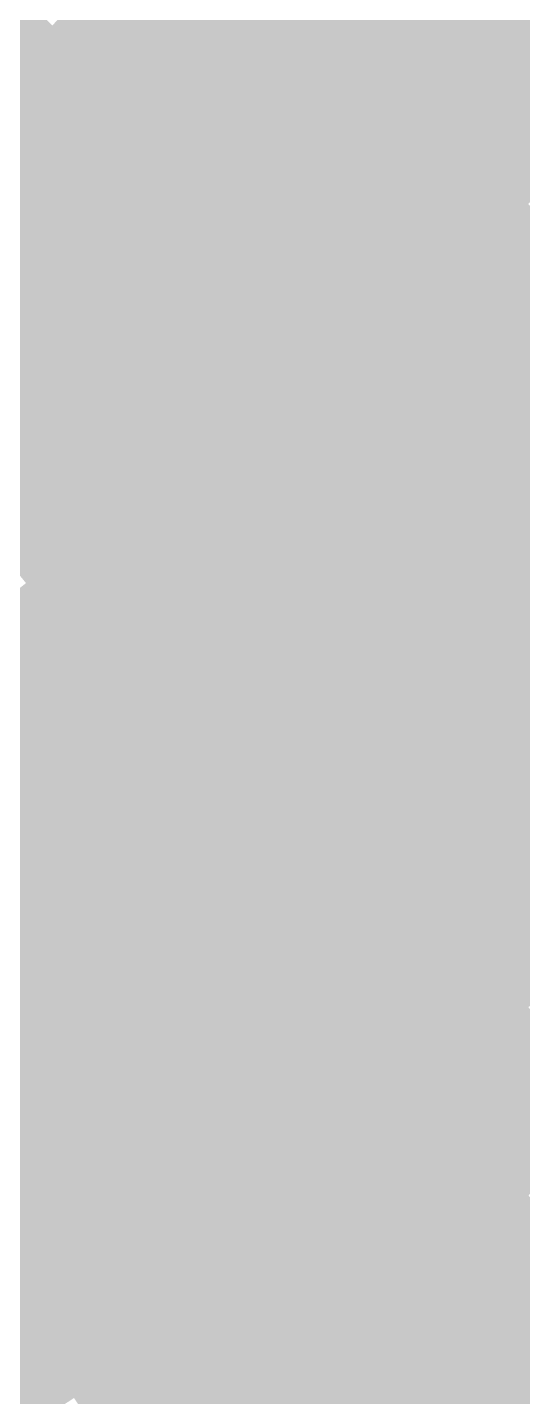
# Model space of a CAD drawing. Header units: inches. Extents: x -266 to 784, y -170 to 213.
# Drawn here: x 74.26 to 88.02, y -113.04 to -75.01 of the extents above; entities that cross this region are included whole.
import ezdxf

# ---------------------------------------------------------------- set-up
doc = ezdxf.new("R2010")
doc.units = ezdxf.units.IN
doc.header["$MEASUREMENT"] = 0

msp = doc.modelspace()

# ---------------------------------------------------------------- linework, layer by layer
at = {"color": 221, "true_color": 0xfe73d6}
msp.add_solid([(80.022722, -72.528367), (80.763673, -73.199926), (78.218685, -74.470379), (78.942932, -75.159919)], dxfattribs=at)
at = {"color": 221, "true_color": 0xfb7dd2}
msp.add_solid([(84.050182, -72.502186), (84.807391, -73.155358), (82.245575, -74.543044), (82.986526, -75.214603)], dxfattribs=at)
at = {"color": 231, "true_color": 0xee76c5}
msp.add_solid([(88.123192, -72.320834), (88.896202, -72.955228), (86.321808, -74.461704), (87.079017, -75.114877)], dxfattribs=at)
at = {"color": 231, "true_color": 0xea74c1}
msp.add_solid([(88.896202, -72.955228), (89.669213, -73.589621), (87.079017, -75.114877), (87.836226, -75.76805)], dxfattribs=at)
at = {"color": 221, "true_color": 0xfe66d6}
msp.add_solid([(76.770191, -73.091298), (77.494438, -73.780838), (74.953319, -74.953319), (75.660426, -75.660426)], dxfattribs=at)
at = {"color": 221, "true_color": 0xfe7ad8}
msp.add_solid([(80.763673, -73.199926), (81.504624, -73.871485), (78.942932, -75.159919), (79.667179, -75.84946)], dxfattribs=at)
at = {"color": 221, "true_color": 0xf67bcf}
msp.add_solid([(84.807391, -73.155358), (85.5646, -73.808531), (82.986526, -75.214603), (83.727477, -75.886162)], dxfattribs=at)
at = {"color": 221, "true_color": 0xfe6dd8}
msp.add_solid([(77.494438, -73.780838), (78.218685, -74.470379), (75.660426, -75.660426), (76.367532, -76.367532)], dxfattribs=at)
at = {"color": 231, "true_color": 0xe572be}
msp.add_solid([(89.669213, -73.589621), (90.442223, -74.224014), (87.836226, -75.76805), (88.593435, -76.421223)], dxfattribs=at)
at = {"color": 221, "true_color": 0xff7fd9}
msp.add_solid([(81.504624, -73.871485), (82.245575, -74.543044), (79.667179, -75.84946), (80.391426, -76.539)], dxfattribs=at)
at = {"color": 231, "true_color": 0xf279cb}
msp.add_solid([(85.5646, -73.808531), (86.321808, -74.461704), (83.727477, -75.886162), (84.468428, -76.557721)], dxfattribs=at)
at = {"color": 221, "true_color": 0xfe60d8}
msp.add_solid([(74.246212, -74.246212), (74.953319, -74.953319), (72.401757, -76.045944), (73.091298, -76.770191)], dxfattribs=at)
at = {"color": 221, "true_color": 0xfe73da}
msp.add_solid([(78.218685, -74.470379), (78.942932, -75.159919), (76.367532, -76.367532), (77.074639, -77.074639)], dxfattribs=at)
at = {"color": 221, "true_color": 0xfb7dd5}
msp.add_solid([(82.245575, -74.543044), (82.986526, -75.214603), (80.391426, -76.539), (81.115673, -77.228541)], dxfattribs=at)
at = {"color": 231, "true_color": 0xee76c8}
msp.add_solid([(86.321808, -74.461704), (87.079017, -75.114877), (84.468428, -76.557721), (85.209379, -77.22928)], dxfattribs=at)
at = {"color": 221, "true_color": 0xfe66da}
msp.add_solid([(74.953319, -74.953319), (75.660426, -75.660426), (73.091298, -76.770191), (73.780838, -77.494438)], dxfattribs=at)
at = {"color": 221, "true_color": 0xfe7adb}
msp.add_solid([(78.942932, -75.159919), (79.667179, -75.84946), (77.074639, -77.074639), (77.781746, -77.781746)], dxfattribs=at)
at = {"color": 221, "true_color": 0xf67bd2}
msp.add_solid([(82.986526, -75.214603), (83.727477, -75.886162), (81.115673, -77.228541), (81.83992, -77.918082)], dxfattribs=at)
at = {"color": 231, "true_color": 0xea74c4}
msp.add_solid([(87.079017, -75.114877), (87.836226, -75.76805), (85.209379, -77.22928), (85.950331, -77.900839)], dxfattribs=at)
at = {"color": 221, "true_color": 0xfe6ddb}
msp.add_solid([(75.660426, -75.660426), (76.367532, -76.367532), (73.780838, -77.494438), (74.470379, -78.218685)], dxfattribs=at)
at = {"color": 221, "true_color": 0xff7fdc}
msp.add_solid([(79.667179, -75.84946), (80.391426, -76.539), (77.781746, -77.781746), (78.488853, -78.488853)], dxfattribs=at)
at = {"color": 231, "true_color": 0xf279ce}
msp.add_solid([(83.727477, -75.886162), (84.468428, -76.557721), (81.83992, -77.918082), (82.564167, -78.607622)], dxfattribs=at)
at = {"color": 231, "true_color": 0xe572c0}
msp.add_solid([(87.836226, -75.76805), (88.593435, -76.421223), (85.950331, -77.900839), (86.691282, -78.572398)], dxfattribs=at)
at = {"color": 221, "true_color": 0xfe73dd}
msp.add_solid([(76.367532, -76.367532), (77.074639, -77.074639), (74.470379, -78.218685), (75.159919, -78.942932)], dxfattribs=at)
at = {"color": 223, "true_color": 0xe170bd}
msp.add_solid([(88.593435, -76.421223), (89.350644, -77.074395), (86.691282, -78.572398), (87.432233, -79.243957)], dxfattribs=at)
at = {"color": 221, "true_color": 0xfb7dd8}
msp.add_solid([(80.391426, -76.539), (81.115673, -77.228541), (78.488853, -78.488853), (79.195959, -79.19596)], dxfattribs=at)
at = {"color": 231, "true_color": 0xee76ca}
msp.add_solid([(84.468428, -76.557721), (85.209379, -77.22928), (82.564167, -78.607622), (83.288415, -79.297163)], dxfattribs=at)
at = {"color": 221, "true_color": 0xfe7ade}
msp.add_solid([(77.074639, -77.074639), (77.781746, -77.781746), (75.159919, -78.942932), (75.84946, -79.667179)], dxfattribs=at)
at = {"color": 223, "true_color": 0xdd6eb9}
msp.add_solid([(89.350644, -77.074395), (90.107853, -77.727568), (87.432233, -79.243957), (88.173184, -79.915516)], dxfattribs=at)
at = {"color": 221, "true_color": 0xfe6ddf}
msp.add_solid([(73.780838, -77.494438), (74.470379, -78.218685), (71.856808, -79.28177), (72.528367, -80.022722)], dxfattribs=at)
at = {"color": 221, "true_color": 0xf67bd5}
msp.add_solid([(81.115673, -77.228541), (81.83992, -77.918082), (79.195959, -79.19596), (79.903066, -79.903066)], dxfattribs=at)
at = {"color": 231, "true_color": 0xea74c7}
msp.add_solid([(85.209379, -77.22928), (85.950331, -77.900839), (83.288415, -79.297163), (84.012662, -79.986703)], dxfattribs=at)
at = {"color": 221, "true_color": 0xff7fdf}
msp.add_solid([(77.781746, -77.781746), (78.488853, -78.488853), (75.84946, -79.667179), (76.539, -80.391426)], dxfattribs=at)
at = {"color": 221, "true_color": 0xf279d1}
msp.add_solid([(81.83992, -77.918082), (82.564167, -78.607622), (79.903066, -79.903066), (80.610173, -80.610173)], dxfattribs=at)
at = {"color": 213, "true_color": 0xe572c3}
msp.add_solid([(85.950331, -77.900839), (86.691282, -78.572398), (84.012662, -79.986703), (84.736909, -80.676244)], dxfattribs=at)
at = {"color": 221, "true_color": 0xfe73e0}
msp.add_solid([(74.470379, -78.218685), (75.159919, -78.942932), (72.528367, -80.022722), (73.199926, -80.763673)], dxfattribs=at)
at = {"color": 221, "true_color": 0xfb7ddb}
msp.add_solid([(78.488853, -78.488853), (79.195959, -79.19596), (76.539, -80.391426), (77.228541, -81.115673)], dxfattribs=at)
at = {"color": 231, "true_color": 0xee76cd}
msp.add_solid([(82.564167, -78.607622), (83.288415, -79.297163), (80.610173, -80.610173), (81.31728, -81.31728)], dxfattribs=at)
at = {"color": 213, "true_color": 0xe170c0}
msp.add_solid([(86.691282, -78.572398), (87.432233, -79.243957), (84.736909, -80.676244), (85.461156, -81.365784)], dxfattribs=at)
at = {"color": 221, "true_color": 0xfe7ae2}
msp.add_solid([(75.159919, -78.942932), (75.84946, -79.667179), (73.199926, -80.763673), (73.871485, -81.504624)], dxfattribs=at)
at = {"color": 221, "true_color": 0xf67bd8}
msp.add_solid([(79.195959, -79.19596), (79.903066, -79.903066), (77.228541, -81.115673), (77.918082, -81.83992)], dxfattribs=at)
at = {"color": 231, "true_color": 0xea74ca}
msp.add_solid([(83.288415, -79.297163), (84.012662, -79.986703), (81.31728, -81.31728), (82.024387, -82.024387)], dxfattribs=at)
at = {"color": 223, "true_color": 0xdd6ebc}
msp.add_solid([(87.432233, -79.243957), (88.173184, -79.915516), (85.461156, -81.365784), (86.185403, -82.055325)], dxfattribs=at)
at = {"color": 221, "true_color": 0xff7fe2}
msp.add_solid([(75.84946, -79.667179), (76.539, -80.391426), (73.871485, -81.504624), (74.543044, -82.245575)], dxfattribs=at)
at = {"color": 221, "true_color": 0xf279d4}
msp.add_solid([(79.903066, -79.903066), (80.610173, -80.610173), (77.918082, -81.83992), (78.607622, -82.564167)], dxfattribs=at)
at = {"color": 213, "true_color": 0xe572c6}
msp.add_solid([(84.012662, -79.986703), (84.736909, -80.676244), (82.024387, -82.024387), (82.731493, -82.731493)], dxfattribs=at)
at = {"color": 223, "true_color": 0xd96cb8}
msp.add_solid([(88.173184, -79.915516), (88.914135, -80.587075), (86.185403, -82.055325), (86.90965, -82.744865)], dxfattribs=at)
at = {"color": 221, "true_color": 0xfb7dde}
msp.add_solid([(76.539, -80.391426), (77.228541, -81.115673), (74.543044, -82.245575), (75.214603, -82.986526)], dxfattribs=at)
at = {"color": 221, "true_color": 0xee76d0}
msp.add_solid([(80.610173, -80.610173), (81.31728, -81.31728), (78.607622, -82.564167), (79.297163, -83.288415)], dxfattribs=at)
at = {"color": 223, "true_color": 0xd46ab5}
msp.add_solid([(88.914135, -80.587075), (89.655086, -81.258634), (86.90965, -82.744865), (87.633897, -83.434406)], dxfattribs=at)
at = {"color": 213, "true_color": 0xe170c2}
msp.add_solid([(84.736909, -80.676244), (85.461156, -81.365784), (82.731493, -82.731493), (83.4386, -83.4386)], dxfattribs=at)
at = {"color": 221, "true_color": 0xf67bda}
msp.add_solid([(77.228541, -81.115673), (77.918082, -81.83992), (75.214603, -82.986526), (75.886162, -83.727477)], dxfattribs=at)
at = {"color": 231, "true_color": 0xea74cc}
msp.add_solid([(81.31728, -81.31728), (82.024387, -82.024387), (79.297163, -83.288415), (79.986703, -84.012662)], dxfattribs=at)
at = {"color": 213, "true_color": 0xdd6ebf}
msp.add_solid([(85.461156, -81.365784), (86.185403, -82.055325), (83.4386, -83.4386), (84.145707, -84.145707)], dxfattribs=at)
at = {"color": 223, "true_color": 0xd068b1}
msp.add_solid([(89.655086, -81.258634), (90.396037, -81.930193), (87.633897, -83.434406), (88.358144, -84.123946)], dxfattribs=at)
at = {"color": 221, "true_color": 0xff7fe5}
msp.add_solid([(73.871485, -81.504624), (74.543044, -82.245575), (71.849013, -83.292973), (72.502186, -84.050182)], dxfattribs=at)
at = {"color": 221, "true_color": 0xf279d7}
msp.add_solid([(77.918082, -81.83992), (78.607622, -82.564167), (75.886162, -83.727477), (76.557721, -84.468428)], dxfattribs=at)
at = {"color": 213, "true_color": 0xe572c9}
msp.add_solid([(82.024387, -82.024387), (82.731493, -82.731493), (79.986703, -84.012662), (80.676244, -84.736909)], dxfattribs=at)
at = {"color": 223, "true_color": 0xd96cbb}
msp.add_solid([(86.185403, -82.055325), (86.90965, -82.744865), (84.145707, -84.145707), (84.852814, -84.852814)], dxfattribs=at)
at = {"color": 221, "true_color": 0xfb7de1}
msp.add_solid([(74.543044, -82.245575), (75.214603, -82.986526), (72.502186, -84.050182), (73.155358, -84.807391)], dxfattribs=at)
at = {"color": 221, "true_color": 0xee76d3}
msp.add_solid([(78.607622, -82.564167), (79.297163, -83.288415), (76.557721, -84.468428), (77.22928, -85.209379)], dxfattribs=at)
at = {"color": 213, "true_color": 0xe170c5}
msp.add_solid([(82.731493, -82.731493), (83.4386, -83.4386), (80.676244, -84.736909), (81.365784, -85.461156)], dxfattribs=at)
at = {"color": 223, "true_color": 0xd46ab7}
msp.add_solid([(86.90965, -82.744865), (87.633897, -83.434406), (84.852814, -84.852814), (85.559921, -85.559921)], dxfattribs=at)
at = {"color": 221, "true_color": 0xf67bdd}
msp.add_solid([(75.214603, -82.986526), (75.886162, -83.727477), (73.155358, -84.807391), (73.808531, -85.5646)], dxfattribs=at)
at = {"color": 221, "true_color": 0xea74cf}
msp.add_solid([(79.297163, -83.288415), (79.986703, -84.012662), (77.22928, -85.209379), (77.900839, -85.950331)], dxfattribs=at)
at = {"color": 213, "true_color": 0xdd6ec1}
msp.add_solid([(83.4386, -83.4386), (84.145707, -84.145707), (81.365784, -85.461156), (82.055325, -86.185403)], dxfattribs=at)
at = {"color": 223, "true_color": 0xd068b3}
msp.add_solid([(87.633897, -83.434406), (88.358144, -84.123946), (85.559921, -85.559921), (86.267027, -86.267027)], dxfattribs=at)
at = {"color": 221, "true_color": 0xf279d9}
msp.add_solid([(75.886162, -83.727477), (76.557721, -84.468428), (73.808531, -85.5646), (74.461704, -86.321809)], dxfattribs=at)
at = {"color": 213, "true_color": 0xe572cb}
msp.add_solid([(79.986703, -84.012662), (80.676244, -84.736909), (77.900839, -85.950331), (78.572398, -86.691282)], dxfattribs=at)
at = {"color": 223, "true_color": 0xd96cbd}
msp.add_solid([(84.145707, -84.145707), (84.852814, -84.852814), (82.055325, -86.185403), (82.744865, -86.90965)], dxfattribs=at)
at = {"color": 223, "true_color": 0xcc65b0}
msp.add_solid([(88.358144, -84.123946), (89.082391, -84.813487), (86.267027, -86.267027), (86.974134, -86.974134)], dxfattribs=at)
at = {"color": 221, "true_color": 0xee76d6}
msp.add_solid([(76.557721, -84.468428), (77.22928, -85.209379), (74.461704, -86.321809), (75.114877, -87.079017)], dxfattribs=at)
at = {"color": 213, "true_color": 0xe170c8}
msp.add_solid([(80.676244, -84.736909), (81.365784, -85.461156), (78.572398, -86.691282), (79.243957, -87.432233)], dxfattribs=at)
at = {"color": 223, "true_color": 0xc863ac}
msp.add_solid([(89.082391, -84.813487), (89.806638, -85.503028), (86.974134, -86.974134), (87.681241, -87.681241)], dxfattribs=at)
at = {"color": 223, "true_color": 0xd46aba}
msp.add_solid([(84.852814, -84.852814), (85.559921, -85.559921), (82.744865, -86.90965), (83.434406, -87.633897)], dxfattribs=at)
at = {"color": 221, "true_color": 0xf279dc}
msp.add_solid([(73.808531, -85.5646), (74.461704, -86.321809), (71.686441, -87.350181), (72.320834, -88.123192)], dxfattribs=at)
at = {"color": 221, "true_color": 0xea74d2}
msp.add_solid([(77.22928, -85.209379), (77.900839, -85.950331), (75.114877, -87.079017), (75.76805, -87.836226)], dxfattribs=at)
at = {"color": 213, "true_color": 0xdd6ec4}
msp.add_solid([(81.365784, -85.461156), (82.055325, -86.185403), (79.243957, -87.432233), (79.915516, -88.173184)], dxfattribs=at)
at = {"color": 223, "true_color": 0xd068b6}
msp.add_solid([(85.559921, -85.559921), (86.267027, -86.267027), (83.434406, -87.633897), (84.123946, -88.358144)], dxfattribs=at)
at = {"color": 223, "true_color": 0xc361a8}
msp.add_solid([(89.806638, -85.503028), (90.530885, -86.192568), (87.681241, -87.681241), (88.388348, -88.388348)], dxfattribs=at)
at = {"color": 213, "true_color": 0xe572ce}
msp.add_solid([(77.900839, -85.950331), (78.572398, -86.691282), (75.76805, -87.836226), (76.421223, -88.593435)], dxfattribs=at)
at = {"color": 221, "true_color": 0xee76d8}
msp.add_solid([(74.461704, -86.321809), (75.114877, -87.079017), (72.320834, -88.123192), (72.955228, -88.896202)], dxfattribs=at)
at = {"color": 213, "true_color": 0xd96cc0}
msp.add_solid([(82.055325, -86.185403), (82.744865, -86.90965), (79.915516, -88.173184), (80.587075, -88.914135)], dxfattribs=at)
at = {"color": 223, "true_color": 0xcc65b2}
msp.add_solid([(86.267027, -86.267027), (86.974134, -86.974134), (84.123946, -88.358144), (84.813487, -89.082391)], dxfattribs=at)
at = {"color": 213, "true_color": 0xe170ca}
msp.add_solid([(78.572398, -86.691282), (79.243957, -87.432233), (76.421223, -88.593435), (77.074395, -89.350644)], dxfattribs=at)
at = {"color": 221, "true_color": 0xea74d5}
msp.add_solid([(75.114877, -87.079017), (75.76805, -87.836226), (72.955228, -88.896202), (73.589621, -89.669213)], dxfattribs=at)
at = {"color": 223, "true_color": 0xd46abc}
msp.add_solid([(82.744865, -86.90965), (83.434406, -87.633897), (80.587075, -88.914135), (81.258634, -89.655086)], dxfattribs=at)
at = {"color": 223, "true_color": 0xc863ae}
msp.add_solid([(86.974134, -86.974134), (87.681241, -87.681241), (84.813487, -89.082391), (85.503028, -89.806638)], dxfattribs=at)
at = {"color": 213, "true_color": 0xdd6ec6}
msp.add_solid([(79.243957, -87.432233), (79.915516, -88.173184), (77.074395, -89.350644), (77.727568, -90.107853)], dxfattribs=at)
at = {"color": 213, "true_color": 0xe572d1}
msp.add_solid([(75.76805, -87.836226), (76.421223, -88.593435), (73.589621, -89.669213), (74.224014, -90.442223)], dxfattribs=at)
at = {"color": 223, "true_color": 0xd068b8}
msp.add_solid([(83.434406, -87.633897), (84.123946, -88.358144), (81.258634, -89.655086), (81.930192, -90.396037)], dxfattribs=at)
at = {"color": 223, "true_color": 0xc361ab}
msp.add_solid([(87.681241, -87.681241), (88.388348, -88.388348), (85.503028, -89.806638), (86.192568, -90.530885)], dxfattribs=at)
at = {"color": 213, "true_color": 0xd96cc2}
msp.add_solid([(79.915516, -88.173184), (80.587075, -88.914135), (77.727568, -90.107853), (78.380741, -90.865062)], dxfattribs=at)
at = {"color": 213, "true_color": 0xe170cd}
msp.add_solid([(76.421223, -88.593435), (77.074395, -89.350644), (74.224014, -90.442223), (74.858408, -91.215234)], dxfattribs=at)
at = {"color": 223, "true_color": 0xcc65b5}
msp.add_solid([(84.123946, -88.358144), (84.813487, -89.082391), (81.930192, -90.396037), (82.601751, -91.136988)], dxfattribs=at)
at = {"color": 223, "true_color": 0xbf5fa7}
msp.add_solid([(88.388348, -88.388348), (89.095454, -89.095454), (86.192568, -90.530885), (86.882109, -91.255132)], dxfattribs=at)
at = {"color": 213, "true_color": 0xd46abf}
msp.add_solid([(80.587075, -88.914135), (81.258634, -89.655086), (78.380741, -90.865062), (79.033914, -91.62227)], dxfattribs=at)
at = {"color": 213, "true_color": 0xdd6ec9}
msp.add_solid([(77.074395, -89.350644), (77.727568, -90.107853), (74.858408, -91.215234), (75.492801, -91.988244)], dxfattribs=at)
at = {"color": 223, "true_color": 0xc863b1}
msp.add_solid([(84.813487, -89.082391), (85.503028, -89.806638), (82.601751, -91.136988), (83.27331, -91.87794)], dxfattribs=at)
at = {"color": 233, "true_color": 0xbb5da3}
msp.add_solid([(89.095454, -89.095454), (89.802561, -89.802561), (86.882109, -91.255132), (87.571649, -91.97938)], dxfattribs=at)
at = {"color": 223, "true_color": 0xd068bb}
msp.add_solid([(81.258634, -89.655086), (81.930192, -90.396037), (79.033914, -91.62227), (79.687087, -92.379479)], dxfattribs=at)
at = {"color": 213, "true_color": 0xd96cc5}
msp.add_solid([(77.727568, -90.107853), (78.380741, -90.865062), (75.492801, -91.988244), (76.127194, -92.761254)], dxfattribs=at)
at = {"color": 223, "true_color": 0xc361ad}
msp.add_solid([(85.503028, -89.806638), (86.192568, -90.530885), (83.27331, -91.87794), (83.944869, -92.618891)], dxfattribs=at)
at = {"color": 233, "true_color": 0xb65ba0}
msp.add_solid([(89.802561, -89.802561), (90.509668, -90.509668), (87.571649, -91.97938), (88.26119, -92.703627)], dxfattribs=at)
at = {"color": 213, "true_color": 0xe170cf}
msp.add_solid([(74.224014, -90.442223), (74.858408, -91.215234), (71.982096, -92.236532), (72.597328, -93.024878)], dxfattribs=at)
at = {"color": 223, "true_color": 0xcc65b7}
msp.add_solid([(81.930192, -90.396037), (82.601751, -91.136988), (79.687087, -92.379479), (80.34026, -93.136688)], dxfattribs=at)
at = {"color": 213, "true_color": 0xd46ac1}
msp.add_solid([(78.380741, -90.865062), (79.033914, -91.62227), (76.127194, -92.761254), (76.761587, -93.534265)], dxfattribs=at)
at = {"color": 223, "true_color": 0xbf5fa9}
msp.add_solid([(86.192568, -90.530885), (86.882109, -91.255132), (83.944869, -92.618891), (84.616428, -93.359842)], dxfattribs=at)
at = {"color": 213, "true_color": 0xdd6ecc}
msp.add_solid([(74.858408, -91.215234), (75.492801, -91.988244), (72.597328, -93.024878), (73.212559, -93.813225)], dxfattribs=at)
at = {"color": 223, "true_color": 0xc863b3}
msp.add_solid([(82.601751, -91.136988), (83.27331, -91.87794), (80.34026, -93.136688), (80.993433, -93.893897)], dxfattribs=at)
at = {"color": 233, "true_color": 0xbb5da5}
msp.add_solid([(86.882109, -91.255132), (87.571649, -91.97938), (84.616428, -93.359842), (85.287987, -94.100793)], dxfattribs=at)
at = {"color": 223, "true_color": 0xd068bd}
msp.add_solid([(79.033914, -91.62227), (79.687087, -92.379479), (76.761587, -93.534265), (77.395981, -94.307275)], dxfattribs=at)
at = {"color": 213, "true_color": 0xd96cc8}
msp.add_solid([(75.492801, -91.988244), (76.127194, -92.761254), (73.212559, -93.813225), (73.827791, -94.601571)], dxfattribs=at)
at = {"color": 223, "true_color": 0xc361af}
msp.add_solid([(83.27331, -91.87794), (83.944869, -92.618891), (80.993433, -93.893897), (81.646605, -94.651106)], dxfattribs=at)
at = {"color": 233, "true_color": 0xb65ba2}
msp.add_solid([(87.571649, -91.97938), (88.26119, -92.703627), (85.287987, -94.100793), (85.959546, -94.841744)], dxfattribs=at)
at = {"color": 223, "true_color": 0xcc65b9}
msp.add_solid([(79.687087, -92.379479), (80.34026, -93.136688), (77.395981, -94.307275), (78.030374, -95.080286)], dxfattribs=at)
at = {"color": 213, "true_color": 0xd46ac4}
msp.add_solid([(76.127194, -92.761254), (76.761587, -93.534265), (73.827791, -94.601571), (74.443022, -95.389918)], dxfattribs=at)
at = {"color": 223, "true_color": 0xbf5fab}
msp.add_solid([(83.944869, -92.618891), (84.616428, -93.359842), (81.646605, -94.651106), (82.299778, -95.408315)], dxfattribs=at)
at = {"color": 215, "true_color": 0xb2599e}
msp.add_solid([(88.26119, -92.703627), (88.95073, -93.427874), (85.959546, -94.841744), (86.631105, -95.582695)], dxfattribs=at)
at = {"color": 223, "true_color": 0xc863b6}
msp.add_solid([(80.34026, -93.136688), (80.993433, -93.893897), (78.030374, -95.080286), (78.664767, -95.853296)], dxfattribs=at)
at = {"color": 213, "true_color": 0xd068c0}
msp.add_solid([(76.761587, -93.534265), (77.395981, -94.307275), (74.443022, -95.389918), (75.058254, -96.178264)], dxfattribs=at)
at = {"color": 223, "true_color": 0xbb5da8}
msp.add_solid([(84.616428, -93.359842), (85.287987, -94.100793), (82.299778, -95.408315), (82.952951, -96.165524)], dxfattribs=at)
at = {"color": 215, "true_color": 0xae569a}
msp.add_solid([(88.95073, -93.427874), (89.640271, -94.152121), (86.631105, -95.582695), (87.302664, -96.323646)], dxfattribs=at)
at = {"color": 223, "true_color": 0xc361b2}
msp.add_solid([(80.993433, -93.893897), (81.646605, -94.651106), (78.664767, -95.853296), (79.299161, -96.626307)], dxfattribs=at)
at = {"color": 223, "true_color": 0xcc65bc}
msp.add_solid([(77.395981, -94.307275), (78.030374, -95.080286), (75.058254, -96.178264), (75.673486, -96.966611)], dxfattribs=at)
at = {"color": 233, "true_color": 0xb65ba4}
msp.add_solid([(85.287987, -94.100793), (85.959546, -94.841744), (82.952951, -96.165524), (83.606124, -96.922732)], dxfattribs=at)
at = {"color": 215, "true_color": 0xaa5496}
msp.add_solid([(89.640271, -94.152121), (90.329811, -94.876368), (87.302664, -96.323646), (87.974223, -97.064597)], dxfattribs=at)
at = {"color": 213, "true_color": 0xd46ac6}
msp.add_solid([(73.827791, -94.601571), (74.443022, -95.389918), (71.483917, -96.384904), (72.079616, -97.188111)], dxfattribs=at)
at = {"color": 223, "true_color": 0xbf5fae}
msp.add_solid([(81.646605, -94.651106), (82.299778, -95.408315), (79.299161, -96.626307), (79.933554, -97.399317)], dxfattribs=at)
at = {"color": 223, "true_color": 0xc863b8}
msp.add_solid([(78.030374, -95.080286), (78.664767, -95.853296), (75.673486, -96.966611), (76.288717, -97.754957)], dxfattribs=at)
at = {"color": 215, "true_color": 0xb259a0}
msp.add_solid([(85.959546, -94.841744), (86.631105, -95.582695), (83.606124, -96.922732), (84.259297, -97.679941)], dxfattribs=at)
at = {"color": 215, "true_color": 0xa55293}
msp.add_solid([(90.329811, -94.876368), (91.019352, -95.600615), (87.974223, -97.064597), (88.645782, -97.805549)], dxfattribs=at)
at = {"color": 213, "true_color": 0xd068c2}
msp.add_solid([(74.443022, -95.389918), (75.058254, -96.178264), (72.079616, -97.188111), (72.675315, -97.991319)], dxfattribs=at)
at = {"color": 223, "true_color": 0xbb5daa}
msp.add_solid([(82.299778, -95.408315), (82.952951, -96.165524), (79.933554, -97.399317), (80.567947, -98.172328)], dxfattribs=at)
at = {"color": 215, "true_color": 0xae569c}
msp.add_solid([(86.631105, -95.582695), (87.302664, -96.323646), (84.259297, -97.679941), (84.91247, -98.43715)], dxfattribs=at)
at = {"color": 223, "true_color": 0xcc65be}
msp.add_solid([(75.058254, -96.178264), (75.673486, -96.966611), (72.675315, -97.991319), (73.271014, -98.794526)], dxfattribs=at)
at = {"color": 223, "true_color": 0xc361b4}
msp.add_solid([(78.664767, -95.853296), (79.299161, -96.626307), (76.288717, -97.754957), (76.903949, -98.543303)], dxfattribs=at)
at = {"color": 223, "true_color": 0xb65ba6}
msp.add_solid([(82.952951, -96.165524), (83.606124, -96.922732), (80.567947, -98.172328), (81.20234, -98.945338)], dxfattribs=at)
at = {"color": 215, "true_color": 0xaa5498}
msp.add_solid([(87.302664, -96.323646), (87.974223, -97.064597), (84.91247, -98.43715), (85.565642, -99.194359)], dxfattribs=at)
at = {"color": 223, "true_color": 0xc863ba}
msp.add_solid([(75.673486, -96.966611), (76.288717, -97.754957), (73.271014, -98.794526), (73.866714, -99.597734)], dxfattribs=at)
at = {"color": 223, "true_color": 0xbf5fb0}
msp.add_solid([(79.299161, -96.626307), (79.933554, -97.399317), (76.903949, -98.543303), (77.51918, -99.33165)], dxfattribs=at)
at = {"color": 215, "true_color": 0xb259a2}
msp.add_solid([(83.606124, -96.922732), (84.259297, -97.679941), (81.20234, -98.945338), (81.836734, -99.718348)], dxfattribs=at)
at = {"color": 215, "true_color": 0xa55294}
msp.add_solid([(87.974223, -97.064597), (88.645782, -97.805549), (85.565642, -99.194359), (86.218815, -99.951568)], dxfattribs=at)
at = {"color": 223, "true_color": 0xbb5dac}
msp.add_solid([(79.933554, -97.399317), (80.567947, -98.172328), (77.51918, -99.33165), (78.134412, -100.119996)], dxfattribs=at)
at = {"color": 215, "true_color": 0xae569e}
msp.add_solid([(84.259297, -97.679941), (84.91247, -98.43715), (81.836734, -99.718348), (82.471127, -100.491359)], dxfattribs=at)
at = {"color": 223, "true_color": 0xc361b6}
msp.add_solid([(76.288717, -97.754957), (76.903949, -98.543303), (73.866714, -99.597734), (74.462413, -100.400941)], dxfattribs=at)
at = {"color": 215, "true_color": 0xa15091}
msp.add_solid([(88.645782, -97.805549), (89.317341, -98.5465), (86.218815, -99.951568), (86.871988, -100.708777)], dxfattribs=at)
at = {"color": 223, "true_color": 0xb65ba8}
msp.add_solid([(80.567947, -98.172328), (81.20234, -98.945338), (78.134412, -100.119996), (78.749644, -100.908343)], dxfattribs=at)
at = {"color": 215, "true_color": 0xaa549a}
msp.add_solid([(84.91247, -98.43715), (85.565642, -99.194359), (82.471127, -100.491359), (83.10552, -101.264369)], dxfattribs=at)
at = {"color": 223, "true_color": 0xbf5fb2}
msp.add_solid([(76.903949, -98.543303), (77.51918, -99.33165), (74.462413, -100.400941), (75.058112, -101.204149)], dxfattribs=at)
at = {"color": 225, "true_color": 0x9d4e8d}
msp.add_solid([(89.317341, -98.5465), (89.9889, -99.287451), (86.871988, -100.708777), (87.525161, -101.465985)], dxfattribs=at)
at = {"color": 215, "true_color": 0xb259a4}
msp.add_solid([(81.20234, -98.945338), (81.836734, -99.718348), (78.749644, -100.908343), (79.364875, -101.696689)], dxfattribs=at)
at = {"color": 215, "true_color": 0xa55296}
msp.add_solid([(85.565642, -99.194359), (86.218815, -99.951568), (83.10552, -101.264369), (83.739913, -102.03738)], dxfattribs=at)
at = {"color": 223, "true_color": 0xc361b9}
msp.add_solid([(73.866714, -99.597734), (74.462413, -100.400941), (71.400216, -101.380517), (71.976024, -102.198102)], dxfattribs=at)
at = {"color": 223, "true_color": 0xbb5dae}
msp.add_solid([(77.51918, -99.33165), (78.134412, -100.119996), (75.058112, -101.204149), (75.653812, -102.007357)], dxfattribs=at)
at = {"color": 225, "true_color": 0x994c89}
msp.add_solid([(89.9889, -99.287451), (90.660459, -100.028402), (87.525161, -101.465985), (88.178334, -102.223194)], dxfattribs=at)
at = {"color": 215, "true_color": 0xae56a0}
msp.add_solid([(81.836734, -99.718348), (82.471127, -100.491359), (79.364875, -101.696689), (79.980107, -102.485036)], dxfattribs=at)
at = {"color": 215, "true_color": 0xa15093}
msp.add_solid([(86.218815, -99.951568), (86.871988, -100.708777), (83.739913, -102.03738), (84.374307, -102.81039)], dxfattribs=at)
at = {"color": 223, "true_color": 0xbf5fb5}
msp.add_solid([(74.462413, -100.400941), (75.058112, -101.204149), (71.976024, -102.198102), (72.551832, -103.015686)], dxfattribs=at)
at = {"color": 223, "true_color": 0xb65baa}
msp.add_solid([(78.134412, -100.119996), (78.749644, -100.908343), (75.653812, -102.007357), (76.249511, -102.810564)], dxfattribs=at)
at = {"color": 215, "true_color": 0xaa549c}
msp.add_solid([(82.471127, -100.491359), (83.10552, -101.264369), (79.980107, -102.485036), (80.595338, -103.273382)], dxfattribs=at)
at = {"color": 215, "true_color": 0x9d4e8f}
msp.add_solid([(86.871988, -100.708777), (87.525161, -101.465985), (84.374307, -102.81039), (85.0087, -103.583401)], dxfattribs=at)
at = {"color": 215, "true_color": 0xb259a6}
msp.add_solid([(78.749644, -100.908343), (79.364875, -101.696689), (76.249511, -102.810564), (76.84521, -103.613772)], dxfattribs=at)
at = {"color": 223, "true_color": 0xbb5db0}
msp.add_solid([(75.058112, -101.204149), (75.653812, -102.007357), (72.551832, -103.015686), (73.12764, -103.833271)], dxfattribs=at)
at = {"color": 215, "true_color": 0xa55298}
msp.add_solid([(83.10552, -101.264369), (83.739913, -102.03738), (80.595338, -103.273382), (81.21057, -104.061728)], dxfattribs=at)
at = {"color": 225, "true_color": 0x994c8b}
msp.add_solid([(87.525161, -101.465985), (88.178334, -102.223194), (85.0087, -103.583401), (85.643093, -104.356411)], dxfattribs=at)
at = {"color": 215, "true_color": 0xae56a2}
msp.add_solid([(79.364875, -101.696689), (79.980107, -102.485036), (76.84521, -103.613772), (77.44091, -104.416979)], dxfattribs=at)
at = {"color": 223, "true_color": 0xb65bac}
msp.add_solid([(75.653812, -102.007357), (76.249511, -102.810564), (73.12764, -103.833271), (73.703448, -104.650856)], dxfattribs=at)
at = {"color": 215, "true_color": 0xa15094}
msp.add_solid([(83.739913, -102.03738), (84.374307, -102.81039), (81.21057, -104.061728), (81.825802, -104.850075)], dxfattribs=at)
at = {"color": 225, "true_color": 0x944a87}
msp.add_solid([(88.178334, -102.223194), (88.831507, -102.980403), (85.643093, -104.356411), (86.277487, -105.129422)], dxfattribs=at)
at = {"color": 215, "true_color": 0xaa549e}
msp.add_solid([(79.980107, -102.485036), (80.595338, -103.273382), (77.44091, -104.416979), (78.036609, -105.220187)], dxfattribs=at)
at = {"color": 223, "true_color": 0xb259a8}
msp.add_solid([(76.249511, -102.810564), (76.84521, -103.613772), (73.703448, -104.650856), (74.279257, -105.468441)], dxfattribs=at)
at = {"color": 215, "true_color": 0x9d4e91}
msp.add_solid([(84.374307, -102.81039), (85.0087, -103.583401), (81.825802, -104.850075), (82.441033, -105.638421)], dxfattribs=at)
at = {"color": 225, "true_color": 0x904883}
msp.add_solid([(88.831507, -102.980403), (89.484679, -103.737612), (86.277487, -105.129422), (86.91188, -105.902432)], dxfattribs=at)
at = {"color": 215, "true_color": 0xa5529a}
msp.add_solid([(80.595338, -103.273382), (81.21057, -104.061728), (78.036609, -105.220187), (78.632308, -106.023394)], dxfattribs=at)
at = {"color": 215, "true_color": 0xae56a4}
msp.add_solid([(76.84521, -103.613772), (77.44091, -104.416979), (74.279257, -105.468441), (74.855065, -106.286026)], dxfattribs=at)
at = {"color": 225, "true_color": 0x994c8d}
msp.add_solid([(85.0087, -103.583401), (85.643093, -104.356411), (82.441033, -105.638421), (83.056265, -106.426768)], dxfattribs=at)
at = {"color": 217, "true_color": 0x8c457f}
msp.add_solid([(89.484679, -103.737612), (90.137852, -104.494821), (86.91188, -105.902432), (87.546273, -106.675443)], dxfattribs=at)
at = {"color": 215, "true_color": 0xa15096}
msp.add_solid([(81.21057, -104.061728), (81.825802, -104.850075), (78.632308, -106.023394), (79.228007, -106.826602)], dxfattribs=at)
at = {"color": 215, "true_color": 0xaa54a0}
msp.add_solid([(77.44091, -104.416979), (78.036609, -105.220187), (74.855065, -106.286026), (75.430873, -107.103611)], dxfattribs=at)
at = {"color": 225, "true_color": 0x944a89}
msp.add_solid([(85.643093, -104.356411), (86.277487, -105.129422), (83.056265, -106.426768), (83.671496, -107.215114)], dxfattribs=at)
at = {"color": 217, "true_color": 0x88437b}
msp.add_solid([(90.137852, -104.494821), (90.791025, -105.25203), (87.546273, -106.675443), (88.180666, -107.448453)], dxfattribs=at)
at = {"color": 223, "true_color": 0xb259aa}
msp.add_solid([(73.703448, -104.650856), (74.279257, -105.468441), (71.11299, -106.42811), (71.66856, -107.25958)], dxfattribs=at)
at = {"color": 215, "true_color": 0x9d4e92}
msp.add_solid([(81.825802, -104.850075), (82.441033, -105.638421), (79.228007, -106.826602), (79.823707, -107.629809)], dxfattribs=at)
at = {"color": 215, "true_color": 0xa5529c}
msp.add_solid([(78.036609, -105.220187), (78.632308, -106.023394), (75.430873, -107.103611), (76.006681, -107.921195)], dxfattribs=at)
at = {"color": 225, "true_color": 0x904885}
msp.add_solid([(86.277487, -105.129422), (86.91188, -105.902432), (83.671496, -107.215114), (84.286728, -108.003461)], dxfattribs=at)
at = {"color": 215, "true_color": 0xae56a6}
msp.add_solid([(74.279257, -105.468441), (74.855065, -106.286026), (71.66856, -107.25958), (72.22413, -108.09105)], dxfattribs=at)
at = {"color": 225, "true_color": 0x994c8e}
msp.add_solid([(82.441033, -105.638421), (83.056265, -106.426768), (79.823707, -107.629809), (80.419406, -108.433017)], dxfattribs=at)
at = {"color": 215, "true_color": 0xa15098}
msp.add_solid([(78.632308, -106.023394), (79.228007, -106.826602), (76.006681, -107.921195), (76.582489, -108.73878)], dxfattribs=at)
at = {"color": 217, "true_color": 0x8c4581}
msp.add_solid([(86.91188, -105.902432), (87.546273, -106.675443), (84.286728, -108.003461), (84.901959, -108.791807)], dxfattribs=at)
at = {"color": 215, "true_color": 0xaa54a2}
msp.add_solid([(74.855065, -106.286026), (75.430873, -107.103611), (72.22413, -108.09105), (72.779701, -108.922519)], dxfattribs=at)
at = {"color": 225, "true_color": 0x944a8a}
msp.add_solid([(83.056265, -106.426768), (83.671496, -107.215114), (80.419406, -108.433017), (81.015105, -109.236224)], dxfattribs=at)
at = {"color": 215, "true_color": 0x9d4e94}
msp.add_solid([(79.228007, -106.826602), (79.823707, -107.629809), (76.582489, -108.73878), (77.158298, -109.556365)], dxfattribs=at)
at = {"color": 217, "true_color": 0x88437d}
msp.add_solid([(87.546273, -106.675443), (88.180666, -107.448453), (84.901959, -108.791807), (85.517191, -109.580153)], dxfattribs=at)
at = {"color": 215, "true_color": 0xa5529e}
msp.add_solid([(75.430873, -107.103611), (76.006681, -107.921195), (72.779701, -108.922519), (73.335271, -109.753989)], dxfattribs=at)
at = {"color": 225, "true_color": 0x904886}
msp.add_solid([(83.671496, -107.215114), (84.286728, -108.003461), (81.015105, -109.236224), (81.610805, -110.039432)], dxfattribs=at)
at = {"color": 215, "true_color": 0x994c90}
msp.add_solid([(79.823707, -107.629809), (80.419406, -108.433017), (77.158298, -109.556365), (77.734106, -110.37395)], dxfattribs=at)
at = {"color": 217, "true_color": 0x834179}
msp.add_solid([(88.180666, -107.448453), (88.81506, -108.221463), (85.517191, -109.580153), (86.132423, -110.3685)], dxfattribs=at)
at = {"color": 215, "true_color": 0xa1509a}
msp.add_solid([(76.006681, -107.921195), (76.582489, -108.73878), (73.335271, -109.753989), (73.890841, -110.585458)], dxfattribs=at)
at = {"color": 217, "true_color": 0x8c4582}
msp.add_solid([(84.286728, -108.003461), (84.901959, -108.791807), (81.610805, -110.039432), (82.206504, -110.842639)], dxfattribs=at)
at = {"color": 227, "true_color": 0x7f3f75}
msp.add_solid([(88.81506, -108.221463), (89.449453, -108.994474), (86.132423, -110.3685), (86.747654, -111.156846)], dxfattribs=at)
at = {"color": 215, "true_color": 0x9d4e96}
msp.add_solid([(76.582489, -108.73878), (77.158298, -109.556365), (73.890841, -110.585458), (74.446411, -111.416928)], dxfattribs=at)
at = {"color": 225, "true_color": 0x944a8c}
msp.add_solid([(80.419406, -108.433017), (81.015105, -109.236224), (77.734106, -110.37395), (78.309914, -111.191535)], dxfattribs=at)
at = {"color": 217, "true_color": 0x88437e}
msp.add_solid([(84.901959, -108.791807), (85.517191, -109.580153), (82.206504, -110.842639), (82.802203, -111.645847)], dxfattribs=at)
at = {"color": 227, "true_color": 0x7b3d71}
msp.add_solid([(89.449453, -108.994474), (90.083846, -109.767484), (86.747654, -111.156846), (87.362886, -111.945193)], dxfattribs=at)
at = {"color": 225, "true_color": 0x904888}
msp.add_solid([(81.015105, -109.236224), (81.610805, -110.039432), (78.309914, -111.191535), (78.885722, -112.009119)], dxfattribs=at)
at = {"color": 215, "true_color": 0x994c92}
msp.add_solid([(77.158298, -109.556365), (77.734106, -110.37395), (74.446411, -111.416928), (75.001981, -112.248398)], dxfattribs=at)
at = {"color": 217, "true_color": 0x83417a}
msp.add_solid([(85.517191, -109.580153), (86.132423, -110.3685), (82.802203, -111.645847), (83.397903, -112.449054)], dxfattribs=at)
at = {"color": 227, "true_color": 0x763b6d}
msp.add_solid([(90.083846, -109.767484), (90.71824, -110.540495), (87.362886, -111.945193), (87.978117, -112.733539)], dxfattribs=at)
at = {"color": 225, "true_color": 0x8c4584}
msp.add_solid([(81.610805, -110.039432), (82.206504, -110.842639), (78.885722, -112.009119), (79.46153, -112.826704)], dxfattribs=at)
at = {"color": 215, "true_color": 0x9d4e98}
msp.add_solid([(73.890841, -110.585458), (74.446411, -111.416928), (71.154683, -112.365524), (71.689681, -113.210378)], dxfattribs=at)
at = {"color": 225, "true_color": 0x944a8e}
msp.add_solid([(77.734106, -110.37395), (78.309914, -111.191535), (75.001981, -112.248398), (75.557552, -113.079867)], dxfattribs=at)
at = {"color": 217, "true_color": 0x7f3f77}
msp.add_solid([(86.132423, -110.3685), (86.747654, -111.156846), (83.397903, -112.449054), (83.993602, -113.252262)], dxfattribs=at)
at = {"color": 227, "true_color": 0x723969}
msp.add_solid([(90.71824, -110.540495), (91.352633, -111.313505), (87.978117, -112.733539), (88.593349, -113.521886)], dxfattribs=at)
at = {"color": 217, "true_color": 0x884380}
msp.add_solid([(82.206504, -110.842639), (82.802203, -111.645847), (79.46153, -112.826704), (80.037339, -113.644289)], dxfattribs=at)
at = {"color": 215, "true_color": 0x994c94}
msp.add_solid([(74.446411, -111.416928), (75.001981, -112.248398), (71.689681, -113.210378), (72.224679, -114.055231)], dxfattribs=at)
at = {"color": 225, "true_color": 0x90488a}
msp.add_solid([(78.309914, -111.191535), (78.885722, -112.009119), (75.557552, -113.079867), (76.113122, -113.911337)], dxfattribs=at)
at = {"color": 227, "true_color": 0x7b3d73}
msp.add_solid([(86.747654, -111.156846), (87.362886, -111.945193), (83.993602, -113.252262), (84.589301, -114.055469)], dxfattribs=at)
at = {"color": 217, "true_color": 0x83417c}
msp.add_solid([(82.802203, -111.645847), (83.397903, -112.449054), (80.037339, -113.644289), (80.613147, -114.461874)], dxfattribs=at)
at = {"color": 225, "true_color": 0x8c4586}
msp.add_solid([(78.885722, -112.009119), (79.46153, -112.826704), (76.113122, -113.911337), (76.668692, -114.742807)], dxfattribs=at)
at = {"color": 227, "true_color": 0x763b6f}
msp.add_solid([(87.362886, -111.945193), (87.978117, -112.733539), (84.589301, -114.055469), (85.185001, -114.858677)], dxfattribs=at)
at = {"color": 215, "true_color": 0x944a90}
msp.add_solid([(75.001981, -112.248398), (75.557552, -113.079867), (72.224679, -114.055231), (72.759676, -114.900085)], dxfattribs=at)
at = {"color": 217, "true_color": 0x7f3f78}
msp.add_solid([(83.397903, -112.449054), (83.993602, -113.252262), (80.613147, -114.461874), (81.188955, -115.279459)], dxfattribs=at)
at = {"color": 217, "true_color": 0x884382}
msp.add_solid([(79.46153, -112.826704), (80.037339, -113.644289), (76.668692, -114.742807), (77.224262, -115.574276)], dxfattribs=at)
at = {"color": 227, "true_color": 0x72396b}
msp.add_solid([(87.978117, -112.733539), (88.593349, -113.521886), (85.185001, -114.858677), (85.7807, -115.661885)], dxfattribs=at)

doc.saveas('drawing.dxf')
